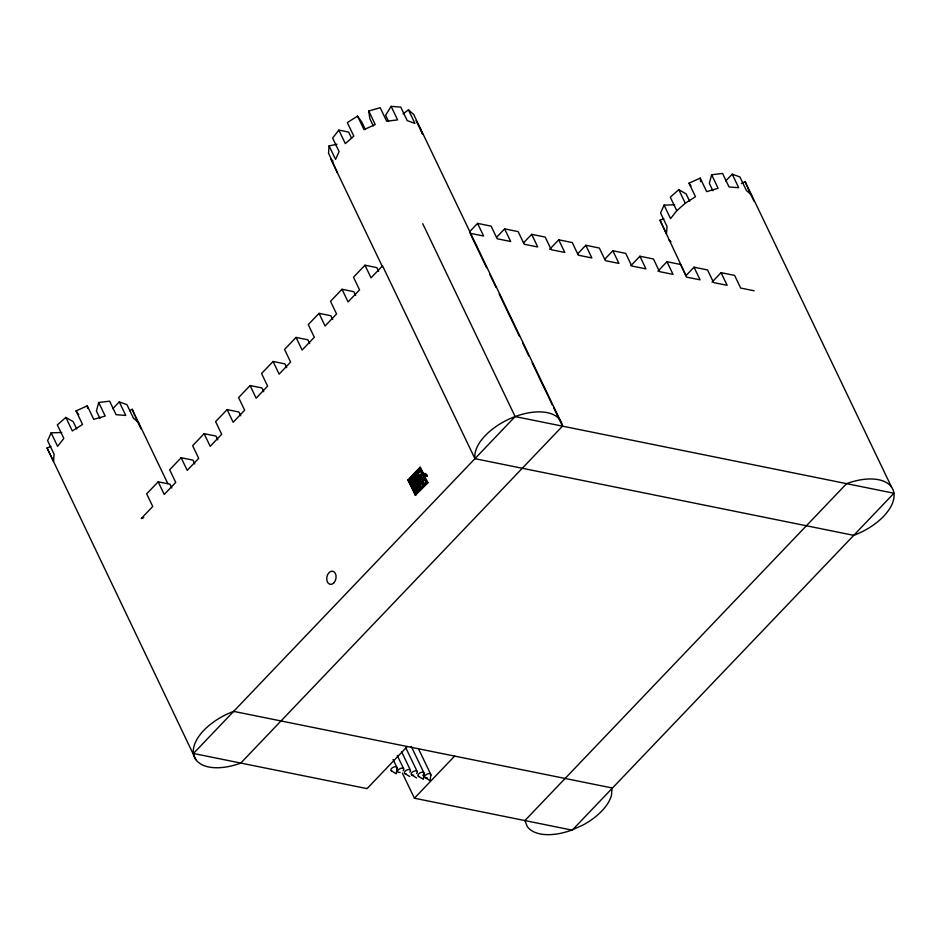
<?xml version="1.0" encoding="UTF-8"?>
<svg xmlns="http://www.w3.org/2000/svg" width="941" height="941" viewBox="0 0 941 941"><rect width="100%" height="100%" fill="white"/><g stroke="black" fill="none" stroke-linecap="round" stroke-linejoin="round"><path stroke-width="1.41" d="M337.043 144.232L329.103 145.89L328.538 153.136L337.431 172.803M413.699 482.157L415.557 480.216L414.111 476.616L416.04 479.945M416.428 479.851L414.805 475.887L416.91 479.581M417.792 480.522L415.499 475.158L417.439 478.487M416.545 474.499L419.157 479.886L421.003 477.946M421.003 478.475L419.604 479.934L416.781 473.782L423.05 485.85M418.957 489.508L413.417 477.346L419.439 489.238M612.038 788.487L611.45 795.416A46.968 25.101 -25.6 0 1 582.985 825.034L572.716 829.656M424.791 474.088L424.991 474.041M426.461 474.652L424.697 473.899L424.262 475.393M418.263 490.226L412.723 478.075L419.38 491.296M396.984 768.303L396.267 773.808L391.374 770.844M424.05 773.773L423.321 779.289L418.439 776.325M430.813 775.149L430.096 780.654L425.203 777.689M412.193 483.204L421.674 473.276M422.521 475.04L412.711 484.874L423.085 473.641M423.779 477.687L413.969 487.52L424.356 476.287M425.156 477.569L414.393 488.403L424.779 477.169M424.626 479.451L414.816 489.285L425.203 478.052M415.169 489.885L424.673 479.934M112.791 408.676L119.272 401.901L125.753 415.428L116.108 414.687L109.627 401.16L98.711 402.501L96.405 411.041L99.946 418.427M725.734 180.954L732.216 174.179L738.697 187.706L729.052 186.965L722.57 173.438L711.655 174.779L709.349 183.319L712.89 190.705M423.756 486.426L417.639 472.947L423.638 484.886M61.765 432.531L51.132 432.836L47.615 440.694L54.096 454.221L53.531 461.466L47.05 447.94L50.896 446.516M674.709 204.809L664.075 205.114L660.558 212.972L667.04 226.499L666.475 233.744L659.994 220.218L663.84 218.794M403.077 113.885L408.453 109.862L414.934 123.389L407.241 120.624L400.76 107.086L391.127 106.357L385.61 115.296L388.562 121.436M351.593 138.233L348.64 132.081L338.842 130.093L332.62 138.033L339.101 151.56L335.584 159.417L329.103 145.89M711.655 174.779L718.136 188.306L706.691 191.635L700.21 178.108L689 183.201L695.481 196.728L685.271 203.232L676.779 210.702L670.557 218.641L664.075 205.114M171.827 487.991L170.015 484.203L158.17 481.804L146.678 493.837L152.748 506.481L141.256 518.515A47.191 25.219 -25.6 0 1 143.797 517.621M194.811 463.925L192.987 460.137L181.154 457.738L169.662 469.771L175.72 482.415L164.228 494.448L158.17 481.804M217.783 439.859L215.971 436.071L204.126 433.672L192.646 445.705L198.704 458.349L187.212 470.382L181.154 457.738M240.767 415.793L238.943 412.005L227.11 409.606L215.618 421.639L221.676 434.283L210.184 446.316L204.126 433.672M263.739 391.727L261.927 387.939L250.083 385.539L238.602 397.572L244.66 410.217L233.168 422.25L227.11 409.606M286.723 367.66L284.9 363.873L273.066 361.473L261.574 373.506L267.632 386.151L256.152 398.184L250.083 385.539M309.695 343.594L307.883 339.807L296.05 337.407L284.558 349.44L290.616 362.085L279.124 374.118L273.066 361.473M332.679 319.528L330.856 315.741L319.023 313.341L308.26 324.621L314.318 337.266L302.108 350.052L296.05 337.407M355.663 295.462L353.84 291.675L342.006 289.275L330.514 301.308L336.572 313.953L325.08 325.986L319.023 313.341M378.635 271.396L376.823 267.609L364.979 265.209L353.487 277.242L359.556 289.887L348.064 301.92L342.006 289.275M469.524 231.804L477.558 223.382L491.096 226.122L497.154 238.767L510.681 241.508L504.623 228.863L496.577 237.285M523.631 242.754L531.677 234.333L545.204 237.073L551.261 249.718L564.8 252.459L558.731 239.814L549.685 249.294M577.75 253.717L585.796 245.283L599.323 248.024L605.381 260.669L618.907 263.409L612.85 250.765L604.804 259.187M419.992 467.277L423.368 474.323L425.085 473.488L423.979 475.605L427.92 482.662L415.24 495.178L407.935 479.91L419.992 467.277L423.426 473.276M409.558 478.981L420.615 467.406M409.217 480.086L420.298 469.265L409.841 480.216L416.181 493.437L409.217 480.086L411.582 480.569L416.651 491.143M411.582 480.569L421.086 470.606M415.793 479.957L419.733 475.828M419.968 475.581L420.439 475.099L421.274 476.864L418.486 479.781L417.639 478.028M416.675 479.839L417.369 479.11M418.063 478.381L421.098 475.205M425.014 473.37L425.767 474.229L424.603 475.723M414.969 484.274L416.816 482.333M414.969 484.803L416.816 482.851M415.393 485.156L417.239 483.215M420.027 480.286L421.427 478.828M630.858 265.715L639.904 256.246L653.442 258.975L659.5 271.631L673.027 274.36L666.969 261.716L657.924 271.196M415.557 493.307L426.626 482.486L420.933 488.461M415.24 495.178L427.92 482.662M364.979 265.209L371.036 277.854L382.528 265.821L474.934 458.679L853.734 535.347A47.191 25.219 -25.6 0 0 893.95 493.237L515.139 416.569L193.446 753.482A47.191 25.219 -25.6 0 0 240.79 763.069L562.495 426.155L553.637 407.653M685.977 275.619L694.023 267.197L707.55 269.938L713.607 282.582L727.134 285.311L721.077 272.667L712.031 282.147M407.277 746.507L367.061 788.629L193.446 753.482A47.191 25.219 -25.6 0 1 233.65 711.372L612.462 788.04M402.383 773.114L414.416 798.215L454.621 756.093M76.703 428.978L73.163 421.603L65.846 417.428L57.354 424.897L63.835 438.424L57.613 446.363L51.132 432.836M689.647 201.256L686.107 193.881L678.79 189.706L670.298 197.175L676.779 210.702M365.402 129.576L361.873 122.189L357.545 116.108L347.335 122.624L353.816 136.151L345.323 143.62L338.842 130.093M129.67 410.641L132.199 409.276L167.816 483.615M741.343 183.613L745.143 181.554L891.539 487.097M65.846 417.428L72.328 430.954L82.537 424.45L76.056 410.923L87.266 405.83L93.747 419.357L105.192 416.028L98.711 402.501M424.191 475.158L426.449 474.393L427.32 475.852L425.109 476.969L424.191 475.158L425.109 476.969M424.25 475.511L426.508 474.758L427.367 476.205M425.05 476.616L427.32 475.852M373.33 125.976L369.801 118.59L368.754 111.026L380.199 107.697L386.68 121.224L397.608 119.883L391.127 106.357M504.623 228.863L518.15 231.604L524.208 244.248L537.734 246.977L531.677 234.333M558.731 239.814L572.269 242.555L578.327 255.199L591.854 257.94L585.796 245.283M612.85 250.765L625.706 253.364L631.764 266.009L645.973 268.891L639.904 256.246M666.969 261.716L680.496 264.456L686.554 277.101L700.08 279.842L694.023 267.197M721.077 272.667L734.615 275.407L740.673 288.052L754.2 290.793M426.496 483.38L427.12 483.509M407.935 479.91L415.863 495.295M415.993 481.545L424.544 483.274M414.416 798.215L572.246 830.15L893.95 493.237A47.191 25.219 -25.6 0 0 846.594 483.65L524.902 820.576L527.219 826.469A46.968 25.101 -25.6 0 0 571.822 830.068M732.216 174.179L739.908 176.943L746.389 190.47L751.624 195.081M119.272 401.901L126.964 404.665L133.446 418.192L138.68 422.803M411.676 774.961L416.557 777.925M404.901 773.584L409.794 776.548M668.886 239.884L670.98 241.731M408.453 109.862L413.687 114.473L560.083 420.015M333.043 161.123L330.95 159.276L382.411 266.668M689 183.201L691.035 186.059M76.056 410.923L78.762 414.734M747.554 187.694L754.035 201.221M678.79 189.706L685.271 203.232M685.989 275.584L659.994 220.218M477.558 223.382L483.627 236.026L470.088 233.297L486.544 267.632M416.098 120.601L422.58 134.128L420.168 128M489.708 274.243L496.036 287.452M499.2 294.051L519.456 336.325M522.62 342.936L528.948 356.145M532.112 362.744L552.367 405.018M368.754 111.026L375.236 124.553L364.026 129.635L357.545 116.108M422.744 223.711L515.139 416.569A47.191 25.219 -25.6 0 1 562.495 426.155M423.979 475.605L427.308 482.533M421.556 471.911L426.626 482.486M419.674 469.136L426.014 482.368M420.227 475.57L421.062 477.334M421.662 478.581L424.45 484.392M419.909 476.205L423.956 484.65M419.78 480.31L422.568 486.109M418.392 481.768L421.168 487.567M418.18 482.227L420.956 488.038M417.698 482.498L420.474 488.297M417.486 482.956L420.262 488.767M416.992 483.227L419.78 489.026M418.639 749.083L430.684 774.196M411.252 746.389L423.921 772.832M405.747 747.66L417.145 771.467M401.513 751.588L410.382 770.091M397.29 755.505L403.618 768.726M393.056 759.422L396.855 767.35M135.198 416.64L141.091 428.943M195.857 759.622L47.05 447.94M745.143 181.554L747.072 186.459M132.199 409.276L134.61 415.416M700.21 178.108L700.704 181.66M87.266 405.83L87.607 408.347M474.934 458.679A47.191 25.219 -25.6 0 1 515.139 416.569M406.136 773.831A3.341 1.788 -25.6 0 1 404.783 771.573A3.341 1.788 -25.6 0 1 409.253 769.538A3.341 1.788 -25.6 0 1 409.829 772.161M413.664 775.113A3.341 1.788 -25.6 0 1 411.311 773.314A3.341 1.788 -25.6 0 1 415.793 770.891A3.341 1.788 -25.6 0 1 416.592 773.526M418.98 776.525A3.341 1.788 -25.6 0 1 418.804 773.749A3.341 1.788 -25.6 0 1 423.379 772.42A3.341 1.788 -25.6 0 1 422.756 775.419M427.202 777.842A3.341 1.788 -25.6 0 1 424.756 776.243A3.341 1.788 -25.6 0 1 428.837 773.643A3.341 1.788 -25.6 0 1 430.566 775.702M400.137 772.373A3.341 1.788 -25.6 0 1 397.784 770.573A3.341 1.788 -25.6 0 1 402.266 768.15A3.341 1.788 -25.6 0 1 403.066 770.785M391.926 771.044A3.341 1.788 -25.6 0 1 391.397 768.644A3.341 1.788 -25.6 0 1 395.502 766.786A3.341 1.788 -25.6 0 1 396.737 768.856M333.855 582.879A6.669 4.599 -78.6 0 0 333.69 571.599A6.669 4.599 -78.6 0 0 326.715 578.891A6.669 4.599 -78.6 0 0 333.855 582.879"/></g></svg>
